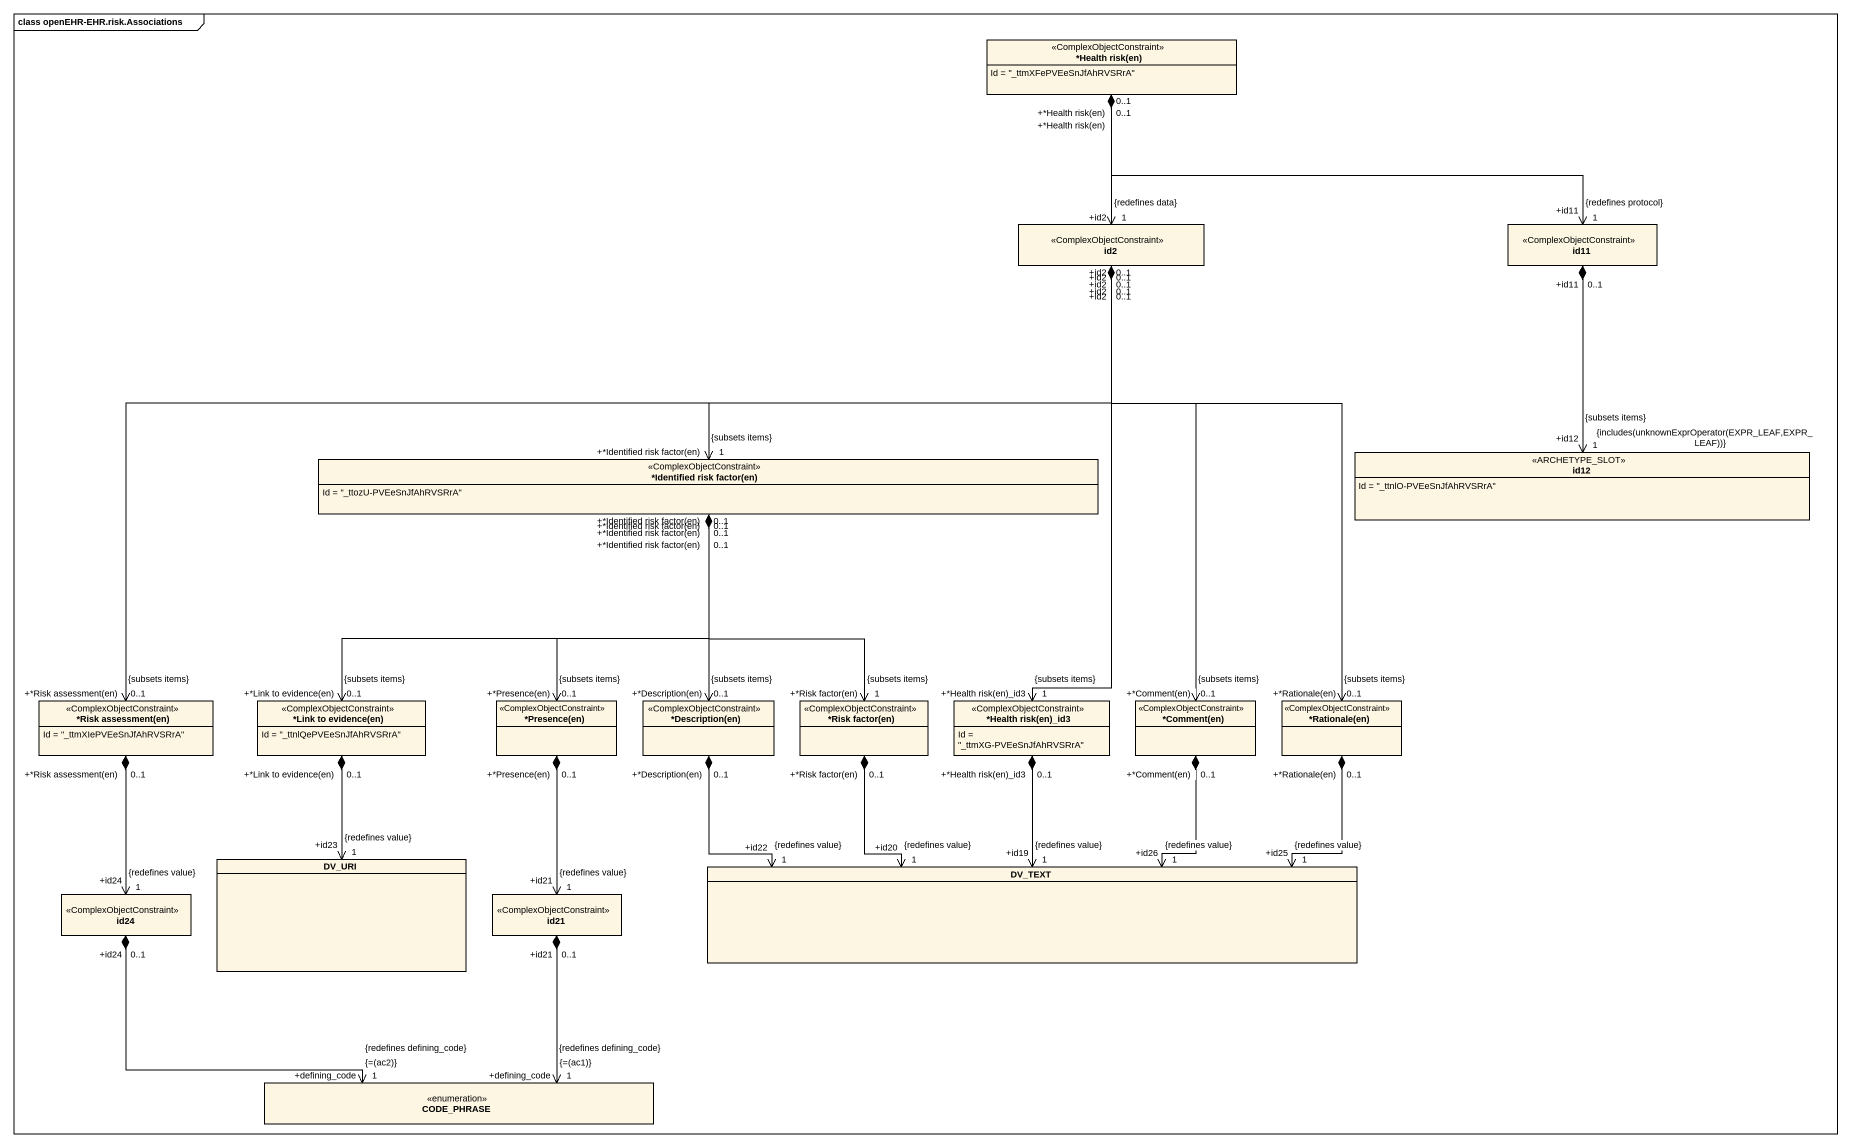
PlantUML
@startuml
mainframe class openEHR-EHR.risk.Associations
hide circle
hide empty members
class "*Health risk(en)" as Health_risk_en <<ComplexObjectConstraint>> {
  Id = "_ttmXFePVEeSnJfAhRVSRrA"
}
class id2 <<ComplexObjectConstraint>>
class id11 <<ComplexObjectConstraint>>
class "*Identified risk factor(en)" as Identified_risk_factor_en <<ComplexObjectConstraint>> {
  Id = "_ttozU-PVEeSnJfAhRVSRrA"
}
class id12 <<ARCHETYPE_SLOT>> {
  Id = "_ttnlO-PVEeSnJfAhRVSRrA"
}
class "*Risk assessment(en)" as Risk_assessment_en <<ComplexObjectConstraint>> {
  Id = "_ttmXIePVEeSnJfAhRVSRrA"
}
class "*Link to evidence(en)" as Link_to_evidence_en <<ComplexObjectConstraint>> {
  Id = "_ttnlQePVEeSnJfAhRVSRrA"
}
class "*Presence(en)" as Presence_en <<ComplexObjectConstraint>>
class "*Description(en)" as Description_en <<ComplexObjectConstraint>>
class "*Risk factor(en)" as Risk_factor_en <<ComplexObjectConstraint>>
class "*Health risk(en)_id3" as Health_risk_en_id3 <<ComplexObjectConstraint>> {
  Id = "_ttmXG-PVEeSnJfAhRVSRrA"
}
class "*Comment(en)" as Comment_en <<ComplexObjectConstraint>>
class "*Rationale(en)" as Rationale_en <<ComplexObjectConstraint>>
class DV_URI
class id24 <<ComplexObjectConstraint>>
class id21 <<ComplexObjectConstraint>>
class DV_TEXT
enum CODE_PHRASE
Health_risk_en "+*Health risk(en)\n0..1" *--> "+id2\n1\n{redefines data}" id2
Health_risk_en "+*Health risk(en)\n0..1" *-right-> "+id11\n1\n{redefines protocol}" id11
id2 "+id2\n0..1" *-left-> "+*Identified risk factor(en)\n1\n{subsets items}" Identified_risk_factor_en
id2 "+id2\n0..1" *-left-> "+*Risk assessment(en)\n0..1\n{subsets items}" Risk_assessment_en
id2 "+id2\n0..1" *--> "+*Health risk(en)_id3\n1\n{subsets items}" Health_risk_en_id3
id2 "+id2\n0..1" *--> "+*Comment(en)\n0..1\n{subsets items}" Comment_en
id2 "+id2\n0..1" *--> "+*Rationale(en)\n0..1\n{subsets items}" Rationale_en
id11 "+id11\n0..1" *--> "+id12\n1\n{includes(unknownExprOperator(EXPR_LEAF,EXPR_LEAF))}\n{subsets items}" id12
Identified_risk_factor_en "+*Identified risk factor(en)\n0..1" *--> "+*Link to evidence(en)\n0..1\n{subsets items}" Link_to_evidence_en
Identified_risk_factor_en "+*Identified risk factor(en)\n0..1" *--> "+*Presence(en)\n0..1\n{subsets items}" Presence_en
Identified_risk_factor_en "+*Identified risk factor(en)\n0..1" *--> "+*Description(en)\n0..1\n{subsets items}" Description_en
Identified_risk_factor_en "+*Identified risk factor(en)\n0..1" *--> "+*Risk factor(en)\n1\n{subsets items}" Risk_factor_en
Risk_assessment_en "+*Risk assessment(en)\n0..1" *--> "+id24\n1\n{redefines value}" id24
Link_to_evidence_en "+*Link to evidence(en)\n0..1" *--> "+id23\n1\n{redefines value}" DV_URI
Presence_en "+*Presence(en)\n0..1" *--> "+id21\n1\n{redefines value}" id21
Description_en "+*Description(en)\n0..1" *-right-> "+id22\n1\n{redefines value}" DV_TEXT
Risk_factor_en "+*Risk factor(en)\n0..1" *--> "+id20\n1\n{redefines value}" DV_TEXT
Health_risk_en_id3 "+*Health risk(en)_id3\n0..1" *--> "+id19\n1\n{redefines value}" DV_TEXT
Comment_en "+*Comment(en)\n0..1" *--> "+id26\n1\n{redefines value}" DV_TEXT
Rationale_en "+*Rationale(en)\n0..1" *--> "+id25\n1\n{redefines value}" DV_TEXT
id24 "+id24\n0..1" *-right-> "+defining_code\n1\n{=(ac2)}\n{redefines defining_code}" CODE_PHRASE
id21 "+id21\n0..1" *--> "+defining_code\n1\n{=(ac1)}\n{redefines defining_code}" CODE_PHRASE
@enduml
